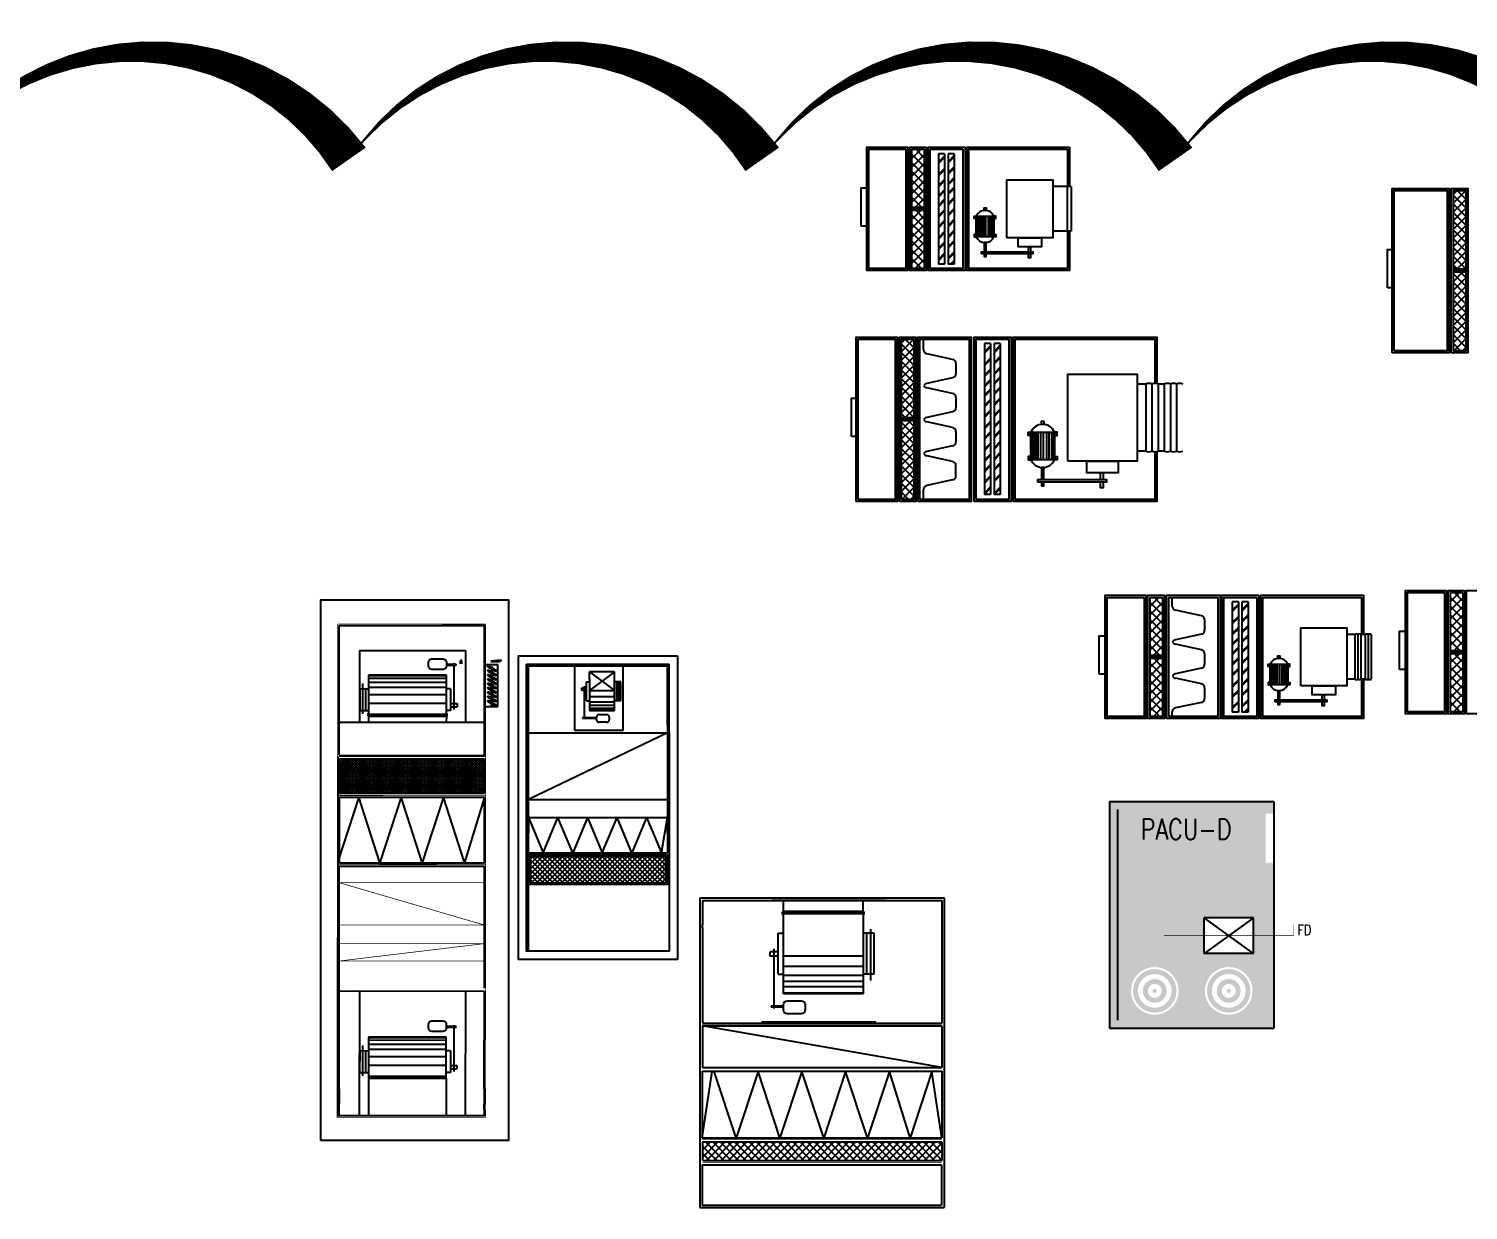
# Model space of a CAD drawing. Header units: millimetres. Extents: x -21221 to 1625077, y -149981 to 356550.
# Drawn here: x 909386 to 926901, y 240343 to 254715 of the extents above; entities that cross this region are included whole.
import ezdxf

# ---------------------------------------------------------------- set-up
doc = ezdxf.new("R2010")
doc.units = ezdxf.units.MM
doc.header["$LTSCALE"] = 1000
doc.header["$MEASUREMENT"] = 0
for name, pattern in [('DASHDOT', [1, 0.5, -0.25, 0, -0.25]), ('HIDDEN', [0.375, 0.25, -0.125]), ('PHANTOM', [2.5, 1.25, -0.25, 0.25, -0.25, 0.25, -0.25])]:
    doc.linetypes.add(name, pattern=pattern)
doc.layers.get('0').update_dxf_attribs({"linetype": 'CONTINUOUS'})
for name, color, linetype in [('12- EQUIPMENT HVAC', 12, 'CONTINUOUS'), ('12-EQUIPMENT', 12, 'CONTINUOUS'), ('3- SUPPLY DUCT', 3, 'CONTINUOUS'), ('A-LEVEL', 253, 'PHANTOM'), ('axis', 65, 'DASHDOT'), ('DUCT', 3, 'CONTINUOUS'), ('HVAC-TEXT', 7, 'CONTINUOUS'), ('KEY-', 4, 'CONTINUOUS'), ('M-EQ', 7, 'CONTINUOUS'), ('M-EXHS-DUCT', 3, 'CONTINUOUS'), ('M-HVAC-EQTAG', 40, 'CONTINUOUS')]:
    doc.layers.add(name, color=color, linetype=linetype)
doc.styles.add('ROMANS', font='romans.shx', dxfattribs={"width": 0.85})

# ---------------------------------------------------------------- blocks, each defined once
blk = doc.blocks.new('G')
at = {"linetype": 'Continuous'}
h = blk.add_hatch(dxfattribs=at)
h.set_pattern_fill('ANSI37', color=256, scale=180.084631, angle=0.0256, style=0)
h.set_pattern_definition([(45.0255905, (544834.771, 396129.065), (-15.92449066, 15.910272), []), (135.0255905, (544834.771, 396129.065), (-15.910272, -15.92449066), [])])
h.paths.add_polyline_path([(2351, -224), (1933, -224), (1933, -1991), (2352, -1991)])
at = {"color": 12}
for p, q in [((1890, -222), (311, -223)), ((311, -223), (312, -1992)), ((1487, -205), (1489, -1991)), ((1890, -222), (1891, -1991)), ((1905, -207), (6294, -204)), ((2351, -224), (1933, -224)), ((1933, -224), (1933, -1991)), ((2351, -224), (2352, -1991)), ((2398, -462), (3195, -204)), ((3198, -226), (2398, -227)), ((2398, -227), (2399, -1993)), ((3198, -226), (3199, -1993)), ((4757, -223), (3238, -224)), ((3238, -224), (3239, -1991)), ((5947, -222), (4757, -223)), ((4757, -223), (4758, -1990)), ((5947, -222), (6129, -222)), ((6276, -222), (6129, -222)), ((6277, -1992), (6276, -225)), ((614, -469), (1488, -469)), ((614, -469), (615, -1759)), ((1017, -506), (1385, -506)), ((1080, -473), (1080, -580)), ((1080, -473), (1346, -473)), ((1346, -473), (1346, -580)), ((3195, -719), (2398, -462)), ((4757, -469), (6276, -468)), ((4757, -469), (4758, -1759)), ((5421, -506), (5789, -506)), ((5483, -473), (5750, -472)), ((5483, -473), (5484, -580)), ((5750, -472), (5750, -580)), ((916, -1528), (916, -580)), ((916, -580), (1413, -580)), ((923, -1528), (922, -580)), ((954, -1528), (954, -580)), ((1006, -1528), (1006, -580)), ((1065, -1528), (1065, -580)), ((1080, -544), (1346, -544)), ((1156, -1528), (1155, -580)), ((1260, -1528), (1260, -580)), ((1390, -563), (1390, -1544)), ((1398, -563), (1398, -1544)), ((1413, -580), (1488, -580)), ((1413, -580), (1413, -1528)), ((5320, -1527), (5320, -580)), ((5320, -580), (5817, -580)), ((5327, -1527), (5326, -580)), ((5358, -1527), (5357, -580)), ((5410, -1527), (5410, -580)), ((5469, -1527), (5469, -580)), ((5484, -543), (5750, -543)), ((5560, -1527), (5559, -580)), ((5664, -1527), (5664, -580)), ((5793, -580), (5794, -1527)), ((5802, -580), (5802, -1527)), ((5817, -580), (6276, -579)), ((5817, -580), (5817, -1527)), ((2399, -976), (3195, -719)), ((3195, -1233), (2399, -976)), ((718, -1351), (718, -1487)), ((806, -1311), (757, -1311)), ((847, -1487), (847, -1351)), ((2399, -1491), (3195, -1233)), ((5121, -1351), (5121, -1487)), ((5210, -1310), (5161, -1310)), ((5251, -1486), (5251, -1351)), ((758, -1528), (806, -1528)), ((782, -1528), (782, -1649)), ((792, -1528), (792, -1649)), ((1413, -1528), (916, -1528)), ((1080, -1580), (1080, -1528)), ((1347, -1580), (1347, -1528)), ((1413, -1528), (1488, -1527)), ((3195, -1748), (2399, -1491)), ((5161, -1527), (5210, -1527)), ((5186, -1527), (5186, -1649)), ((5196, -1527), (5196, -1649)), ((5817, -1527), (5320, -1527)), ((5484, -1579), (5484, -1527)), ((5750, -1579), (5750, -1527)), ((5817, -1527), (6277, -1527)), ((735, -1715), (735, -1701)), ((777, -1701), (735, -1701)), ((777, -1715), (735, -1715)), ((741, -1694), (748, -1694)), ((1333, -1623), (769, -1623)), ((792, -1649), (782, -1649)), ((1080, -1580), (1347, -1580)), ((1258, -1580), (1258, -1658)), ((1258, -1658), (1302, -1658)), ((1301, -1580), (1301, -1658)), ((2399, -1991), (3195, -1748)), ((5737, -1623), (5173, -1623)), ((5196, -1649), (5186, -1649)), ((5484, -1579), (5750, -1579)), ((5662, -1579), (5662, -1657)), ((5662, -1657), (5706, -1657)), ((5705, -1579), (5705, -1657)), ((615, -1759), (1489, -1759)), ((4758, -1759), (6277, -1758)), ((1891, -1991), (312, -1992)), ((742, -2070), (730, -2192)), ((748, -2070), (748, -2174)), ((784, -2013), (784, -2152)), ((801, -2042), (855, -2133)), ((814, -2034), (868, -2125)), ((816, -2091), (816, -2076)), ((822, -2076), (816, -2076)), ((830, -2091), (816, -2091)), ((874, -2076), (839, -2076)), ((883, -2091), (847, -2091)), ((854, -2042), (908, -2133)), ((867, -2034), (921, -2125)), ((927, -2076), (892, -2076)), ((935, -2090), (900, -2091)), ((906, -2042), (960, -2133)), ((919, -2034), (973, -2125)), ((980, -2076), (944, -2076)), ((988, -2090), (953, -2090)), ((959, -2042), (1013, -2133)), ((972, -2034), (1026, -2125)), ((1032, -2076), (997, -2076)), ((1041, -2090), (1005, -2090)), ((1012, -2042), (1066, -2133)), ((1025, -2034), (1079, -2125)), ((1085, -2076), (1050, -2076)), ((1093, -2090), (1058, -2090)), ((1065, -2042), (1119, -2133)), ((1077, -2034), (1131, -2125)), ((1138, -2076), (1102, -2076)), ((1146, -2090), (1111, -2090)), ((1117, -2042), (1171, -2133)), ((1130, -2034), (1184, -2125)), ((1191, -2076), (1155, -2076)), ((1199, -2090), (1164, -2090)), ((1170, -2042), (1224, -2133)), ((1183, -2034), (1237, -2125)), ((1243, -2076), (1208, -2076)), ((1252, -2090), (1216, -2090)), ((1223, -2042), (1277, -2133)), ((1236, -2034), (1290, -2125)), ((1287, -2076), (1261, -2076)), ((1287, -2090), (1269, -2090)), ((1287, -2090), (1287, -2076)), ((1298, -2013), (1298, -2152)), ((2352, -1991), (1933, -1991)), ((3199, -1993), (2399, -1993)), ((4724, -1990), (3239, -1991)), ((5948, -1989), (4758, -1990)), ((5948, -1989), (6130, -1989)), ((6277, -1992), (6130, -1989)), ((730, -2192), (731, -2192)), ((784, -2152), (1298, -2152))]:
    blk.add_line(p, q, dxfattribs=at)
at = {"color": 2}
blk.add_lwpolyline([(6574, 0), (0, 0), (0, -2285), (6574, -2285)], close=True, dxfattribs=at)
at = {"color": 12}
for points, const_width in [([(1905, -205), (294, -206)], 8.5), ([(295, -2007), (294, -206)], 8.5), ([(1905, -205), (1905, -2008)], 8.5), ([(1905, -2006), (6295, -2006), (6294, -205), (1905, -205)], 8.5), ([(2380, -2008), (2379, -207)], 8.5), ([(3219, -2008), (3218, -207)], 8.5), ([(3440, -224), (3955, -1990)], 8.5), ([(4393, -223), (4181, -1990)], 8.5), ([(295, -2007), (1905, -2006)], 8.5), ([(777, -2159), (777, -2006)], 3.51), ([(1305, -2159), (1305, -2006)], 3.51), ([(1305, -2159), (777, -2159)], 3.51)]:
    blk.add_lwpolyline(points, dxfattribs=dict(at, const_width=const_width))
at = {"color": 12, "const_width": 8.5}
for points in [[(3955, -223), (3440, -224), (3441, -1990), (3955, -1990)], [(4393, -223), (4180, -223), (4181, -1990), (4394, -1990)]]:
    blk.add_lwpolyline(points, close=True, dxfattribs=at)
at = {"color": 12}
for centre in [(834, -2083), (887, -2083), (940, -2083), (993, -2083), (1045, -2083), (1098, -2083), (1151, -2083), (1203, -2083), (1256, -2083)]:
    blk.add_circle(centre, 7.47, dxfattribs=at)
for centre, radius, start, end in [((758, -1351), 40, 90.2031, 181.0382), ((806, -1351), 40.7, 0.0256, 90.0256), ((5161, -1350), 40, 90.2031, 181.0382), ((5210, -1351), 40.7, 0.0256, 90.0256), ((758, -1488), 40, 179.0131, 269.849), ((806, -1487), 40.7, 270.0256, 0.0256), ((5161, -1487), 40, 179.0131, 269.849), ((5210, -1487), 40.7, 270.0256, 0.0256), ((807, -2038), 7.47, 30.6769, 210.6769), ((860, -2038), 7.47, 30.6769, 210.6769), ((913, -2038), 7.47, 30.6769, 210.6769), ((966, -2038), 7.47, 30.6769, 210.6769), ((1018, -2038), 7.47, 30.6769, 210.6769), ((1071, -2038), 7.47, 30.6769, 210.6769), ((1124, -2038), 7.47, 30.6769, 210.6769), ((1176, -2038), 7.47, 30.6769, 210.6769), ((1229, -2038), 7.47, 30.6769, 210.6769), ((731, -2174), 17.4, 270.0256, 0.0256), ((861, -2129), 7.47, 210.6769, 30.6769), ((914, -2129), 7.47, 210.6769, 30.6769), ((967, -2129), 7.47, 210.6769, 30.6769), ((1020, -2129), 7.47, 210.6769, 30.6769), ((1072, -2129), 7.47, 210.6769, 30.6769), ((1125, -2129), 7.47, 210.6769, 30.6769), ((1178, -2129), 7.47, 210.6769, 30.6769), ((1230, -2129), 7.47, 210.6769, 30.6769), ((1283, -2129), 7.47, 210.6769, 30.6769)]:
    blk.add_arc(centre, radius, start, end, dxfattribs=at)
blk = doc.blocks.new('A$C42AA1247')
at = {"layer": '12-EQUIPMENT', "linetype": 'Continuous'}
h = blk.add_hatch(dxfattribs=at)
h.set_pattern_fill('ANSI37', color=256, scale=500, angle=90, style=0)
h.set_pattern_definition([(135, (-881.034, -3202.173), (-44.1942, -44.1942), []), (225, (-881.034, -3202.173), (44.1942, -44.1942), [])])
h.paths.add_polyline_path([(1456, -796), (1456, -572), (-1452, -572), (-1452, -796)])
for p, q in [((-1487, -3766), (-1487, 0)), ((1487, -3735), (1487, 0)), ((-1487, -3754), (-1487, -517)), ((1487, -3766), (1487, -517)), ((-1487, -3766), (1487, -3766)), ((-1456, -3735), (1456, -3735))]:
    blk.add_line(p, q, dxfattribs=at)
at = {"layer": '12-EQUIPMENT'}
for p, q in [((-1487, 0), (1487, 0)), ((-1460, -517), (-1460, -26)), ((-1459, -26), (1452, -26)), ((1453, -517), (1453, -26)), ((-1460, -517), (1452, -517)), ((-1456, -796), (-1456, -572)), ((-1452, -572), (1456, -572)), ((1456, -796), (1456, -572)), ((-1459, -845), (1459, -845)), ((-1459, -1659), (-1459, -845)), ((-1459, -845), (-1337, -1655)), ((-1456, -796), (1456, -796)), ((-1045, -845), (-1311, -1655)), ((-778, -1655), (-1045, -845)), ((-512, -845), (-778, -1655)), ((-246, -1655), (-512, -845)), ((21, -845), (-246, -1655)), ((287, -1655), (21, -845)), ((554, -845), (287, -1655)), ((820, -1655), (554, -845)), ((1071, -845), (820, -1655)), ((1337, -1655), (1071, -845)), ((1459, -845), (1337, -1655)), ((1459, -1659), (1459, -845)), ((1456, -1700), (-1456, -2207)), ((-1456, -2208), (-1456, -1700)), ((-1455, -1658), (1459, -1659)), ((-1455, -1700), (1456, -1700)), ((1456, -2208), (1456, -1700)), ((-1456, -2208), (1456, -2208)), ((-1456, -2245), (1456, -2243)), ((-1456, -3402), (-1456, -2245)), ((-738, -2257), (654, -2257)), ((1456, -3735), (1456, -2243)), ((-619, -2446), (-619, -2434)), ((-470, -2434), (-619, -2434)), ((-470, -2446), (-619, -2446)), ((-587, -3147), (-587, -2418)), ((-470, -2404), (-470, -2464)), ((-254, -2354), (-420, -2354)), ((-205, -2464), (-205, -2404)), ((502, -2598), (-470, -2598)), ((-470, -2598), (-470, -3605)), ((502, -2606), (-470, -2606)), ((-420, -2514), (-254, -2514)), ((502, -3605), (502, -2598)), ((502, -2684), (-470, -2684)), ((502, -2748), (-470, -2748)), ((592, -2761), (592, -3384)), ((-534, -2838), (-534, -3337)), ((-534, -2838), (-470, -2838)), ((502, -2820), (-470, -2820)), ((502, -2931), (-470, -2931)), ((633, -2838), (502, -2838)), ((546, -2838), (546, -3337)), ((633, -2838), (633, -3337)), ((-630, -3055), (-630, -3110)), ((-534, -3055), (-630, -3055)), ((-534, -3109), (-630, -3109)), ((502, -3058), (-470, -3058)), ((-1456, -3402), (-1456, -3437)), ((-1456, -3735), (-1456, -3437)), ((-534, -3337), (-470, -3337)), ((633, -3337), (502, -3337)), ((-492, -3577), (522, -3577)), ((-492, -3587), (522, -3587)), ((-470, -3605), (-470, -3735)), ((-470, -3605), (502, -3605)), ((502, -3605), (502, -3735)), ((-1047, -3735), (1071, -3735)), ((785, -3735), (-606, -3735))]:
    blk.add_line(p, q, dxfattribs=at)
at = {"layer": '12-EQUIPMENT', "const_width": 8.79}
for points in [[(-1452, -543), (1456, -543)], [(1456, -825), (-1463, -825)], [(1456, -2226), (-1456, -2227)]]:
    blk.add_lwpolyline(points, dxfattribs=at)
at = {"layer": '12-EQUIPMENT'}
for centre, start, end in [((-420, -2404), 90, 180), ((-254, -2404), 0, 90), ((-420, -2464), 180, 270), ((-254, -2464), 270, 0)]:
    blk.add_arc(centre, 49.9, start, end, dxfattribs=at)
blk = doc.blocks.new('AHU .5')
h = blk.add_hatch()
h.set_pattern_fill('ANSI37', color=9, scale=400, style=0)
h.set_pattern_definition([(225, (1739.87, 2489.865), (-30.37914, 30.37914), []), (135, (1739.87, 2489.865), (30.37914, 30.37914), [])])
h.paths.add_polyline_path([(-825, -958), (825, -958), (825, -637), (-825, -637)])
at = {"color": 12}
for p, q in [((-868, 1701), (867, 1701)), ((-868, 979), (-868, 1701)), ((-846, 979), (-846, 1679)), ((-846, 1679), (846, 1679)), ((-283, 1679), (308, 1679)), ((-283, 895), (-283, 1679)), ((-101, 1516), (-101, 1605)), ((202, 1605), (-101, 1605)), ((202, 1605), (-101, 1381)), ((-101, 1605), (202, 1381)), ((202, 1516), (202, 1605)), ((308, 895), (308, 1679)), ((846, 968), (846, 1679)), ((867, 866), (867, 1701)), ((-194, 1379), (-194, 1411)), ((-138, 1410), (-194, 1410)), ((-169, 1432), (-169, 1047)), ((-138, 1252), (-138, 1487)), ((-138, 1487), (-101, 1487)), ((-101, 1516), (-101, 1136)), ((202, 1136), (202, 1516)), ((279, 1487), (202, 1487)), ((228, 1252), (228, 1487)), ((255, 1252), (255, 1487)), ((279, 1252), (279, 1487)), ((-138, 1379), (-194, 1379)), ((-138, 1252), (-101, 1252)), ((-101, 1381), (202, 1381)), ((-101, 1306), (202, 1306)), ((-101, 1242), (202, 1242)), ((279, 1252), (202, 1252)), ((-101, 1200), (202, 1200)), ((-101, 1163), (202, 1163)), ((-101, 1140), (202, 1140)), ((-101, 1136), (202, 1136)), ((-17, 1022), (-17, 1057)), ((12, 1086), (109, 1086)), ((138, 1057), (138, 1022)), ((308, 895), (-283, 895)), ((-188, 1047), (-188, 1040)), ((-17, 1047), (-188, 1047)), ((-17, 1040), (-188, 1040)), ((109, 993), (12, 993)), ((-846, 866), (846, 866)), ((-846, 866), (846, 866)), ((846, 866), (-846, 53)), ((-846, 53), (846, 53)), ((-846, -167), (846, -167)), ((-846, -167), (-666, -594)), ((-666, -594), (-487, -167)), ((-307, -594), (-487, -167)), ((-127, -167), (-307, -594)), ((-127, -167), (53, -594)), ((53, -594), (233, -167)), ((412, -594), (233, -167)), ((592, -167), (412, -594)), ((592, -167), (772, -594)), ((772, -594), (846, -167)), ((-846, -594), (846, -594)), ((-846, -615), (846, -615)), ((-846, -615), (846, -615)), ((-825, -637), (825, -637)), ((-825, -958), (-825, -637)), ((825, -958), (825, -637)), ((-825, -958), (825, -958))]:
    blk.add_line(p, q, dxfattribs=at)
at = {"color": 2}
blk.add_lwpolyline([(968, 1801), (968, -1893), (-968, -1893), (-968, 1801)], close=True, dxfattribs=at)
at = {"color": 12}
for points in [[(-846, 866), (-846, 1679), (846, 1679), (846, 866)], [(867, 866), (867, 866), (867, -1793), (-868, -1793), (-868, 1468)], [(846, 1094), (846, 843)], [(-846, -1793), (-846, 866)], [(846, 866), (846, -325)], [(-846, -325), (-846, 488)], [(-846, -145), (-846, -346)], [(-846, -594), (-846, -167)], [(846, -346), (846, -145)], [(846, -167), (846, -594)], [(846, -615), (846, -980), (-846, -980), (-846, -615)]]:
    blk.add_lwpolyline(points, dxfattribs=at)
for centre, major_axis, start_param, end_param in [((12, 1057), (-20.5, 20.5), -0.785398, 0.785398), ((109, 1057), (20.5, 20.5), 5.497787, 7.068583), ((12, 1022), (-20.5, 20.5), 0.785398, 2.356194), ((109, 1022), (20.5, 20.5), 3.926991, 5.497787)]:
    blk.add_ellipse(centre, major_axis=major_axis, ratio=1, start_param=start_param, end_param=end_param, dxfattribs=at)
blk = doc.blocks.new('*X740')
at = {"color": 0}
for p, q in [((328122, 89686), (328169, 89732)), ((328122, 89580), (328272, 89730)), ((328272, 89628), (328168, 89732)), ((328272, 89522), (328122, 89672)), ((328122, 89474), (328272, 89624)), ((328272, 89416), (328122, 89566)), ((328122, 89368), (328272, 89518)), ((328272, 89310), (328122, 89460)), ((328122, 89262), (328272, 89412)), ((328272, 89204), (328122, 89354)), ((328122, 89155), (328272, 89305)), ((328272, 89098), (328122, 89248)), ((328122, 89049), (328272, 89199)), ((328272, 88992), (328122, 89142)), ((328122, 88943), (328272, 89093)), ((328272, 88885), (328122, 89035)), ((328122, 88837), (328272, 88987)), ((328272, 88779), (328122, 88929)), ((328168, 88778), (328122, 88823)), ((328169, 88778), (328272, 88881)), ((328122, 88731), (328128, 88737)), ((328122, 88625), (328234, 88737)), ((328272, 88567), (328122, 88717)), ((328122, 88519), (328272, 88669)), ((328272, 88673), (328209, 88737)), ((328272, 88461), (328122, 88611)), ((328122, 88413), (328272, 88563)), ((328272, 88355), (328122, 88505)), ((328122, 88307), (328272, 88457)), ((328272, 88249), (328122, 88399)), ((328122, 88201), (328272, 88351)), ((328272, 88143), (328122, 88293)), ((328122, 88095), (328272, 88245)), ((328272, 88037), (328122, 88187)), ((328122, 87989), (328272, 88139)), ((328272, 87931), (328122, 88081)), ((328122, 87883), (328272, 88033)), ((328272, 87825), (328122, 87975)), ((328128, 87782), (328272, 87927)), ((328209, 87782), (328122, 87869)), ((328234, 87782), (328272, 87821))]:
    blk.add_line(p, q, dxfattribs=at)
blk = doc.blocks.new('*X739')
at = {"color": 0}
for p, q in [((330368, 87901), (330481, 88014)), ((330368, 88008), (330375, 88014)), ((330518, 87806), (330368, 87956)), ((330368, 87795), (330518, 87945)), ((330518, 87912), (330417, 88014)), ((330518, 87700), (330368, 87850)), ((330368, 87689), (330518, 87839)), ((330518, 87594), (330368, 87744)), ((330368, 87583), (330518, 87733)), ((330518, 87488), (330368, 87638)), ((330368, 87477), (330518, 87627)), ((330518, 87382), (330368, 87532)), ((330368, 87371), (330518, 87521)), ((330485, 87309), (330368, 87426)), ((330413, 87309), (330518, 87415)), ((330379, 87309), (330368, 87320)), ((330368, 87265), (330372, 87268)), ((330368, 87159), (330478, 87268)), ((330518, 87170), (330420, 87268)), ((330518, 87064), (330368, 87214)), ((330368, 87053), (330518, 87203)), ((330518, 86957), (330368, 87107)), ((330368, 86947), (330518, 87097)), ((330518, 86851), (330368, 87001)), ((330368, 86841), (330518, 86991)), ((330518, 86745), (330368, 86895)), ((330368, 86735), (330518, 86885)), ((330518, 86639), (330368, 86789)), ((330368, 86629), (330518, 86779)), ((330488, 86564), (330368, 86683)), ((330382, 86564), (330368, 86577)), ((330410, 86564), (330518, 86673)), ((330516, 86564), (330518, 86567))]:
    blk.add_line(p, q, dxfattribs=at)

msp = doc.modelspace()

# ---------------------------------------------------------------- hatches: boundary and pattern name
at = {"layer": 'A-LEVEL', "linetype": 'ByBlock'}
h = msp.add_hatch(dxfattribs=at)
h.set_pattern_fill('AR-CONC', color=8, scale=20, style=0)
h.set_pattern_definition([(50, (979648.13, 223989.84), (143.45204, -12.55043), [15, -165]), (355, (979648.13, 223989.84), (-27.75027, 150.43843), [12, -132]), (100.4514, (979660.08, 223988.8), (115.70188, 137.8879), [12.74804, -140.22842]), (46.1842, (979648.13, 224029.84), (213.4482, -33.1038), [22.5, -247.5]), (96.6356, (979665.92, 224027.09), (186.93254, 194.8236), [19.12206, -210.3426]), (351.1842, (979648.13, 224029.84), (186.9324, 194.8237), [18, -198]), (21, (979668.13, 224019.84), (119.3814, -80.52378), [15, -165]), (326, (979668.13, 224019.84), (48.66307, 145.03), [12, -132]), (71.4514, (979678.08, 224013.13), (168.04453, 64.5061), [12.74804, -140.22842]), (37.5, (979648.13, 223989.844), (2.43197, 66.57877), [0, -130.4, 0, -134, 0, -132.5]), (7.5, (979648.13, 223989.844), (52.61391, 78.88234), [0, -76.4, 0, -127.4, 0, -50.5]), (327.5, (979603.53, 223989.844), (106.764487, -4.510974), [0, -50, 0, -156, 0, -207]), (317.5, (979583.53, 223989.84), (116.63723, 20.021), [0, -65, 0, -103.6, 0, -147])])
h.paths.add_polyline_path([(922537.1, 245316.1), (922537.1, 242557.1), (924537.1, 242557.1), (924537.1, 244567.3), (924437.1, 244567.3), (924437.1, 242657.1), (922637.1, 242657.1), (922637.1, 245216.1), (924437.1, 245216.1), (924437.1, 245167.1), (924537.1, 245167.1), (924537.1, 245316.1)])
at = {"layer": 'KEY-'}
h = msp.add_hatch(color=40, dxfattribs=at)
h.set_gradient(color1=(242, 166, 13), one_color=1, tint=1)
h.paths.add_polyline_path([(922637.1, 243366.1), (924437.1, 243366.1), (924437.1, 245216.1), (922637.1, 245216.1)])
h.paths.add_polyline_path([(923687.1, 243900.1), (924287.1, 243900.1), (924287.1, 243466.1), (923687.1, 243466.1)], flags=16)
h.paths.add_polyline_path([(923537.1, 243366.1), (922637.1, 243366.1), (922637.1, 242657.1), (923537.1, 242657.1)])
h.paths.add_polyline_path([(923377.1, 243011.6, -1), (922797.1, 243011.6, -1)], flags=16)
h.paths.add_polyline_path([(923352.1, 243011.6, -1), (922822.1, 243011.6, -1)], flags=0)
h.paths.add_polyline_path([(923292.1, 243011.6, -1), (922882.1, 243011.6, -1)], flags=0)
h.paths.add_polyline_path([(923232.1, 243011.6, -1), (922942.1, 243011.6, -1)], flags=0)
h.paths.add_polyline_path([(923172.1, 243011.6, -1), (923002.1, 243011.6, -1)], flags=0)
h.paths.add_polyline_path([(923112.1, 243011.6, -1), (923062.1, 243011.6, -1)], flags=0)
h.paths.add_polyline_path([(923537.1, 242657.1), (924437.1, 242657.1), (924437.1, 243366.1), (923537.1, 243366.1)])
h.paths.add_polyline_path([(924277.1, 243011.6, -1), (923697.1, 243011.6, -1)], flags=16)
h.paths.add_polyline_path([(924252.1, 243011.6, -1), (923722.1, 243011.6, -1)], flags=0)
h.paths.add_polyline_path([(924192.1, 243011.6, -1), (923782.1, 243011.6, -1)], flags=0)
h.paths.add_polyline_path([(924132.1, 243011.6, -1), (923842.1, 243011.6, -1)], flags=0)
h.paths.add_polyline_path([(924072.1, 243011.6, -1), (923902.1, 243011.6, -1)], flags=0)
h.paths.add_polyline_path([(924012.1, 243011.6, -1), (923962.1, 243011.6, -1)], flags=0)
h.paths.add_polyline_path([(922890.5, 244790), (924177.4, 244790), (924177.4, 245165), (922890.5, 245165)], flags=24)

# ---------------------------------------------------------------- linework, layer by layer
at = {"layer": '3- SUPPLY DUCT'}
msp.add_lwpolyline([(908252.2, 253126.4, 0, 500, -0.5205671), (913281.5, 253126.4, 0, 500, -0.5205671), (918310.8, 253126.4, 0, 500, -0.5205671), (923340.1, 253126.4, 0, 500, -0.5205671), (928369.4, 253126.4, 0, 500, -0.5205671), (933398.7, 253126.4, 0, 500, -0.5205671), (938537.4, 253126.4, 0, 500, -0.5205671), (943566.7, 253126.4, 0, 500, -0.5205671), (943566.7, 248101.3, 0, 500, -0.5205671), (943566.7, 243076.2, 0, 500, -0.5205671), (943566.7, 238051.1, 0, 500, -0.5205671), (943566.7, 233026, 0, 500, -0.5205671), (943566.7, 227891.7, 0, 500, -0.5205671), (943566.7, 222866.6, 0, 500, -0.5205671), (943566.7, 217841.5, 0, 500, -0.5205671), (943566.7, 212707.2, 0, 500, -0.5205671), (938537.4, 212707.2, 0, 500, -0.5205671), (933398.7, 212707.2, 0, 500, -0.5205671), (928369.4, 212707.2, 0, 500, -0.5205671), (923340.1, 212707.2, 0, 500, -0.5205671), (918201.5, 212707.2, 0, 500, -0.5205671), (912734.8, 212707.2, 0, 500, -0.5205671), (908252.2, 211724, 0, 500, -0.5205671)], format="xyseb", dxfattribs=at)
at = {"layer": 'DUCT', "color": 1}
for p, q in [((920528.8, 253193.8), (920453.8, 253193.8)), ((920453.8, 253193.8), (920453.8, 251850.2)), ((920528.8, 253167.4), (920453.8, 253092.4)), ((920528.8, 253152.2), (920453.8, 253077.2)), ((920528.8, 253193.8), (920528.8, 251850.2)), ((920647.1, 253193.8), (920572.1, 253193.8)), ((920572.1, 253193.8), (920572.1, 251850.2)), ((920647.1, 253172.5), (920572.1, 253097.5)), ((920647.1, 253157.4), (920572.1, 253082.4)), ((920647.1, 253193.8), (920647.1, 251850.2)), ((920528.8, 253015.7), (920453.8, 252940.7)), ((920528.8, 253000.6), (920453.8, 252925.6)), ((920647.1, 253036.3), (920572.1, 252961.3)), ((920647.1, 253021.1), (920572.1, 252946.1)), ((920528.8, 252882.3), (920453.8, 252807.3)), ((920528.8, 252867.2), (920453.8, 252792.2)), ((920528.8, 252757.3), (920453.8, 252682.3)), ((920528.8, 252742.2), (920453.8, 252667.2)), ((920647.1, 252905.7), (920572.1, 252830.7)), ((920647.1, 252890.6), (920572.1, 252815.6)), ((920647.1, 252789), (920572.1, 252714)), ((920647.1, 252773.9), (920572.1, 252698.9)), ((922069.6, 252795.7), (921848.2, 252795.7)), ((922019.6, 252795.7), (922019.6, 252253.1)), ((922069.6, 252795.7), (922069.6, 252253.1)), ((920528.8, 252640.6), (920453.8, 252565.6)), ((920528.8, 252625.4), (920453.8, 252550.4)), ((920647.1, 252664), (920572.1, 252589)), ((920647.1, 252648.8), (920572.1, 252573.8)), ((920528.8, 252514.6), (920453.8, 252439.6)), ((920528.8, 252499.4), (920453.8, 252424.4)), ((920647.1, 252530.6), (920572.1, 252455.6)), ((920647.1, 252515.5), (920572.1, 252440.5)), ((920647.1, 252397.2), (920572.1, 252322.2)), ((920926.1, 252436.2), (920926.1, 252183.6)), ((920939.4, 252436.2), (920939.4, 252183.6)), ((920951.7, 252436.2), (920951.7, 252183.6)), ((920967.2, 252436.2), (920967.2, 252183.6)), ((920977.2, 252436.2), (920977.2, 252183.6)), ((921001.6, 252436.2), (921001.6, 252183.6)), ((921028.3, 252436.2), (921028.3, 252183.6)), ((921058.2, 252436.2), (921058.2, 252183.6)), ((921079.3, 252436.2), (921079.3, 252183.6)), ((921102.7, 252436.2), (921102.7, 252183.6)), ((921107.1, 252436.2), (921107.1, 252183.6)), ((921112.6, 252436.2), (921112.6, 252183.6)), ((921118.2, 252436.2), (921118.2, 252183.6)), ((921126, 252436.2), (921126, 252183.6)), ((920528.8, 252384.7), (920453.8, 252309.7)), ((920528.8, 252369.5), (920453.8, 252294.5)), ((920528.8, 252247.1), (920453.8, 252172.1)), ((920528.8, 252232), (920453.8, 252157)), ((920647.1, 252382.1), (920572.1, 252307.1)), ((920647.1, 252263.9), (920572.1, 252188.9)), ((920647.1, 252248.7), (920572.1, 252173.7)), ((922069.6, 252253.1), (921848.2, 252253.1)), ((920528.8, 252119.8), (920453.8, 252044.8)), ((920528.8, 252104.7), (920453.8, 252029.7)), ((920647.1, 252138.8), (920572.1, 252063.8)), ((920647.1, 252123.7), (920572.1, 252048.7)), ((920528.8, 251983.5), (920453.8, 251908.5)), ((920528.8, 251968.3), (920453.8, 251893.3)), ((920647.1, 252001.3), (920572.1, 251926.3)), ((920647.1, 251986.1), (920572.1, 251911.1)), ((920647.1, 251897.1), (920600.2, 251850.2)), ((920647.1, 251881.9), (920615.4, 251850.2)), ((920528.8, 251850.2), (920453.8, 251850.2)), ((920647.1, 251850.2), (920572.1, 251850.2)), ((920272.9, 250810.4), (920272.9, 250940.6)), ((921013.8, 250885.8), (921013.8, 249049.5)), ((921088.8, 250885.8), (921013.8, 250885.8)), ((921088.8, 250859.4), (921013.8, 250784.4)), ((921088.8, 250844.3), (921013.8, 250769.3)), ((921088.8, 250885.8), (921088.8, 249049.5)), ((921132.1, 250885.8), (921132.1, 249049.5)), ((921207.1, 250885.8), (921132.1, 250885.8)), ((921207.1, 250864.6), (921132.1, 250789.6)), ((921207.1, 250849.4), (921132.1, 250774.4)), ((921207.1, 250885.8), (921207.1, 249049.5)), ((920627.9, 250693.5), (920312.4, 250761.5)), ((920667.4, 250644.6), (920667.4, 250518.3)), ((921088.8, 250707.8), (921013.8, 250632.8)), ((921088.8, 250692.6), (921013.8, 250617.6)), ((921207.1, 250728.3), (921132.1, 250653.3)), ((921207.1, 250713.2), (921132.1, 250638.2)), ((920627.9, 250469.4), (920312.4, 250401.4)), ((921088.8, 250574.4), (921013.8, 250499.4)), ((921088.8, 250559.2), (921013.8, 250484.2)), ((921207.1, 250597.8), (921132.1, 250522.8)), ((921207.1, 250582.6), (921132.1, 250507.6)), ((921207.1, 250481.1), (921132.1, 250406.1)), ((921207.1, 250465.9), (921132.1, 250390.9)), ((920627.9, 250279.2), (920312.4, 250347.2)), ((921088.8, 250449.3), (921013.8, 250374.3)), ((921088.8, 250434.2), (921013.8, 250359.2)), ((921088.8, 250332.6), (921013.8, 250257.6)), ((921088.8, 250317.5), (921013.8, 250242.5)), ((921207.1, 250356), (921132.1, 250281)), ((921207.1, 250340.9), (921132.1, 250265.9)), ((922978.2, 250392.1), (922871.1, 250392.1)), ((922978.2, 250392.1), (922978.2, 249578.2)), ((923053.2, 250392.1), (923053.2, 249578.2)), ((923128.2, 250392.1), (923128.2, 249578.2)), ((923203.2, 250392.1), (923128.2, 250392.1)), ((923203.2, 250392.1), (923203.2, 249578.2)), ((920667.4, 250230.4), (920667.4, 250104)), ((921088.8, 250206.6), (921013.8, 250131.6)), ((921088.8, 250191.5), (921013.8, 250116.5)), ((921207.1, 250222.7), (921132.1, 250147.7)), ((921207.1, 250207.5), (921132.1, 250132.5)), ((920627.9, 250055.1), (920312.4, 249987.1)), ((921088.8, 250076.7), (921013.8, 250001.7)), ((921088.8, 250061.6), (921013.8, 249986.6)), ((921207.1, 250089.3), (921132.1, 250014.3)), ((921207.1, 250074.1), (921132.1, 249999.1)), ((921207.1, 249955.9), (921132.1, 249880.9)), ((921207.1, 249940.8), (921132.1, 249865.8)), ((920627.9, 249864.9), (920312.4, 249932.9)), ((920667.4, 249816.1), (920667.4, 249689.7)), ((921088.8, 249939.2), (921013.8, 249864.2)), ((921088.8, 249924), (921013.8, 249849)), ((921088.8, 249811.8), (921013.8, 249736.8)), ((921088.8, 249796.7), (921013.8, 249721.7)), ((921207.1, 249830.9), (921132.1, 249755.9)), ((921207.1, 249815.7), (921132.1, 249740.7)), ((921594.8, 249808.7), (921594.8, 249472)), ((921612.6, 249808.7), (921612.6, 249472)), ((921628.9, 249808.7), (921628.9, 249472)), ((921649.6, 249808.7), (921649.6, 249472)), ((921662.9, 249808.7), (921662.9, 249472)), ((921695.5, 249808.7), (921695.5, 249472)), ((921731, 249808.7), (921731, 249472)), ((921771, 249808.7), (921771, 249472)), ((921799.1, 249808.7), (921799.1, 249472)), ((921830.2, 249808.7), (921830.2, 249472)), ((921836.1, 249808.7), (921836.1, 249472)), ((921843.5, 249808.7), (921843.5, 249472)), ((921850.9, 249808.7), (921850.9, 249472)), ((921861.3, 249808.7), (921861.3, 249472)), ((920627.9, 249640.8), (920312.4, 249572.8)), ((921088.8, 249675.5), (921013.8, 249600.5)), ((921088.8, 249660.4), (921013.8, 249585.4)), ((921207.1, 249693.3), (921132.1, 249618.3)), ((921207.1, 249678.2), (921132.1, 249603.2)), ((920627.9, 249450.7), (920312.4, 249518.6)), ((921088.8, 249542.3), (921013.8, 249467.3)), ((921088.8, 249527.2), (921013.8, 249452.2)), ((921088.8, 249415), (921013.8, 249340)), ((921207.1, 249559.1), (921132.1, 249484.1)), ((921207.1, 249543.9), (921132.1, 249468.9)), ((921207.1, 249434), (921132.1, 249359)), ((921207.1, 249418.9), (921132.1, 249343.9)), ((922978.2, 249578.2), (922871.1, 249578.2)), ((923203.2, 249578.2), (923128.2, 249578.2)), ((920667.4, 249275.4), (920667.4, 249401.8)), ((921088.8, 249399.9), (921013.8, 249324.9)), ((921088.8, 249278.7), (921013.8, 249203.7)), ((921088.8, 249263.5), (921013.8, 249188.5)), ((921207.1, 249296.5), (921132.1, 249221.5)), ((921207.1, 249281.4), (921132.1, 249206.4)), ((920272.9, 248990.6), (920272.9, 249109.7)), ((920627.9, 249226.5), (920312.4, 249158.5)), ((921088.8, 249143), (921013.8, 249068)), ((921088.8, 249127.8), (921013.8, 249052.8)), ((921207.1, 249137.8), (921132.1, 249062.8)), ((921207.1, 249122.6), (921134, 249049.5)), ((921088.8, 249049.5), (921013.8, 249049.5)), ((921207.1, 249049.5), (921132.1, 249049.5)), ((923299.7, 247691.1), (923299.7, 247798.7)), ((924030, 247743.9), (924030, 246400.3)), ((924105, 247743.9), (924030, 247743.9)), ((924105, 247717.5), (924030, 247642.5)), ((924105, 247702.4), (924030, 247627.4)), ((924105, 247743.9), (924105, 246400.3)), ((924148.4, 247743.9), (924148.4, 246400.3)), ((924223.4, 247743.9), (924148.4, 247743.9)), ((924223.4, 247722.6), (924148.4, 247647.6)), ((924223.4, 247707.5), (924148.4, 247632.5)), ((924223.4, 247743.9), (924223.4, 246400.3)), ((923654.7, 247574.3), (923339.2, 247642.2)), ((923694.2, 247525.4), (923694.2, 247399)), ((924105, 247565.8), (924030, 247490.8)), ((924105, 247550.7), (924030, 247475.7)), ((924223.4, 247586.4), (924148.4, 247511.4)), ((924223.4, 247571.3), (924148.4, 247496.3)), ((923654.7, 247350.1), (923339.2, 247282.1)), ((924105, 247432.5), (924030, 247357.5)), ((924105, 247417.3), (924030, 247342.3)), ((924223.4, 247455.9), (924148.4, 247380.9)), ((924223.4, 247440.7), (924148.4, 247365.7)), ((924223.4, 247339.1), (924148.4, 247264.1)), ((924223.4, 247324), (924148.4, 247249)), ((925520.9, 247345.8), (925424.4, 247345.8)), ((925520.9, 247345.8), (925520.9, 246803.2)), ((925558.4, 247345.8), (925558.4, 246803.2)), ((925595.9, 247345.8), (925595.9, 246803.2)), ((925645.9, 247345.8), (925595.9, 247345.8)), ((925645.9, 247345.8), (925645.9, 246803.2)), ((923654.7, 247160), (923339.2, 247227.9)), ((924105, 247307.4), (924030, 247232.4)), ((924105, 247292.3), (924030, 247217.3)), ((924105, 247190.7), (924030, 247115.7)), ((924105, 247175.6), (924030, 247100.6)), ((924223.4, 247214.1), (924148.4, 247139.1)), ((924223.4, 247199), (924148.4, 247124)), ((923694.2, 247111.1), (923694.2, 246984.7)), ((924105, 247064.7), (924030, 246989.7)), ((924105, 247049.6), (924030, 246974.6)), ((924223.4, 247080.7), (924148.4, 247005.7)), ((924223.4, 247065.6), (924148.4, 246990.6)), ((924502.3, 246986.3), (924502.3, 246733.7)), ((924515.7, 246986.3), (924515.7, 246733.7)), ((924527.9, 246986.3), (924527.9, 246733.7)), ((924543.4, 246986.3), (924543.4, 246733.7)), ((924553.4, 246986.3), (924553.4, 246733.7)), ((924577.8, 246986.3), (924577.8, 246733.7)), ((924604.5, 246986.3), (924604.5, 246733.7)), ((924634.5, 246986.3), (924634.5, 246733.7)), ((924655.6, 246986.3), (924655.6, 246733.7)), ((924678.9, 246986.3), (924678.9, 246733.7)), ((924683.3, 246986.3), (924683.3, 246733.7)), ((924688.9, 246986.3), (924688.9, 246733.7)), ((924694.4, 246986.3), (924694.4, 246733.7)), ((924702.2, 246986.3), (924702.2, 246733.7)), ((923654.7, 246935.8), (923339.2, 246867.9)), ((923654.7, 246745.7), (923339.2, 246813.7)), ((924105, 246934.8), (924030, 246859.8)), ((924105, 246919.6), (924030, 246844.6)), ((924105, 246797.2), (924030, 246722.2)), ((924223.4, 246947.4), (924148.4, 246872.4)), ((924223.4, 246932.2), (924148.4, 246857.2)), ((924223.4, 246814), (924148.4, 246739)), ((924223.4, 246798.8), (924148.4, 246723.8)), ((925520.9, 246803.2), (925424.4, 246803.2)), ((925645.9, 246803.2), (925595.9, 246803.2)), ((923694.2, 246696.8), (923694.2, 246570.4)), ((924105, 246782.1), (924030, 246707.1)), ((924105, 246669.9), (924030, 246594.9)), ((924105, 246654.8), (924030, 246579.8)), ((924223.4, 246688.9), (924148.4, 246613.9)), ((924223.4, 246673.8), (924148.4, 246598.8)), ((923654.7, 246521.5), (923339.2, 246453.6)), ((924105, 246533.6), (924030, 246458.6)), ((924105, 246518.4), (924030, 246443.4)), ((924223.4, 246551.4), (924148.4, 246476.4)), ((924223.4, 246536.3), (924148.4, 246461.3)), ((924223.4, 246447.2), (924176.5, 246400.3)), ((923299.7, 246352.4), (923299.7, 246404.7)), ((924105, 246400.3), (924030, 246400.3)), ((924223.4, 246400.3), (924148.4, 246400.3)), ((924223.4, 246432.1), (924191.6, 246400.3))]:
    msp.add_line(p, q, dxfattribs=at)
at = {"layer": 'DUCT', "color": 2}
for p, q in [((923278.2, 250392.1), (923278.2, 249578.2)), ((923353.2, 250392.1), (923353.2, 249578.2)), ((925683.4, 247345.8), (925683.4, 246803.2)), ((925720.9, 247345.8), (925720.9, 246803.2))]:
    msp.add_line(p, q, dxfattribs=at)
for points in [[(920082.5, 253273.6), (920082.5, 251773.6), (919582.5, 251773.6), (919582.5, 253273.6)], [(920305.3, 253273.6), (920305.3, 251773.6), (920105.3, 251773.6), (920105.3, 253273.6)], [(920778, 253273.6), (920778, 251773.6), (920328, 251773.6), (920328, 253273.6)], [(920057.5, 253248.6), (920057.5, 251798.6), (919607.5, 251798.6), (919607.5, 253248.6)], [(920280.3, 253248.6), (920280.3, 251798.6), (920130.3, 251798.6), (920130.3, 253248.6)], [(920753, 253248.6), (920753, 251798.6), (920353, 251798.6), (920353, 253248.6)], [(919512.9, 252313.4), (919512.9, 252778.5), (919583.7, 252778.5), (919583.7, 252313.4)], [(925977.1, 250773.4), (925977.1, 252773.4), (926670.3, 252773.4), (926670.3, 250773.4)], [(926002.1, 250798.4), (926002.1, 252748.4), (926645.3, 252748.4), (926645.3, 250798.4)], [(926695.7, 250773.4), (926695.7, 252773.4), (926895.7, 252773.4), (926895.7, 250773.4)], [(926720.7, 250798.4), (926720.7, 252748.4), (926870.7, 252748.4), (926870.7, 250798.4)], [(925920.6, 251563.2), (925920.6, 252028.3), (925978.3, 252028.3), (925978.3, 251563.2)], [(919454.3, 248965.6), (919454.3, 250965.6), (919954.3, 250965.6), (919954.3, 248965.6)], [(919479.3, 248990.6), (919479.3, 250940.6), (919929.3, 250940.6), (919929.3, 248990.6)], [(919979.7, 248965.6), (919979.7, 250965.6), (920179.7, 250965.6), (920179.7, 248965.6)], [(920004.7, 248990.6), (920004.7, 250940.6), (920154.7, 250940.6), (920154.7, 248990.6)], [(920204.6, 248965.6), (920204.6, 250965.6), (920854.6, 250965.6), (920854.6, 248965.6)], [(920229.6, 248990.6), (920229.6, 250940.6), (920829.6, 250940.6), (920829.6, 248990.6)], [(920888, 248965.6), (920888, 250965.6), (921338, 250965.6), (921338, 248965.6)], [(920913, 248990.6), (920913, 250940.6), (921313, 250940.6), (921313, 248990.6)], [(919397.9, 249755.4), (919397.9, 250220.5), (919455.6, 250220.5), (919455.6, 249755.4)], [(926636.1, 247881.6), (926636.1, 246381.6), (926136.1, 246381.6), (926136.1, 247881.6)], [(926611.1, 247856.6), (926611.1, 246406.6), (926161.1, 246406.6), (926161.1, 247856.6)], [(926858.8, 247881.6), (926858.8, 246381.6), (926658.8, 246381.6), (926658.8, 247881.6)], [(926833.8, 247856.6), (926833.8, 246406.6), (926683.8, 246406.6), (926683.8, 247856.6)], [(927331.6, 247881.6), (927331.6, 246381.6), (926881.6, 246381.6), (926881.6, 247881.6)], [(922981.7, 247823.7), (922981.7, 246323.7), (922481.7, 246323.7), (922481.7, 247823.7)], [(922956.7, 247798.7), (922956.7, 246348.7), (922506.7, 246348.7), (922506.7, 247798.7)], [(923204.4, 247823.7), (923204.4, 246323.7), (923004.4, 246323.7), (923004.4, 247823.7)], [(923179.4, 247798.7), (923179.4, 246348.7), (923029.4, 246348.7), (923029.4, 247798.7)], [(923231.4, 246323.7), (923231.4, 247823.7), (923881.4, 247823.7), (923881.4, 246323.7)], [(923256.4, 246348.7), (923256.4, 247798.7), (923856.4, 247798.7), (923856.4, 246348.7)], [(924354.2, 247823.7), (924354.2, 246323.7), (923904.2, 246323.7), (923904.2, 247823.7)], [(924329.2, 247798.7), (924329.2, 246348.7), (923929.2, 246348.7), (923929.2, 247798.7)], [(922412, 246863.5), (922412, 247328.6), (922482.9, 247328.6), (922482.9, 246863.5)], [(926066.4, 246921.4), (926066.4, 247386.5), (926137.3, 247386.5), (926137.3, 246921.4)]]:
    msp.add_lwpolyline(points, close=True, dxfattribs=at)
for points in [[(922050.8, 252253.1), (922050.8, 251773.6), (920800.8, 251773.6), (920800.8, 253273.6), (922050.8, 253273.6)], [(922050.8, 253273.6), (922050.8, 252795.7)], [(922025.8, 252253.1), (922025.8, 251798.6), (920825.8, 251798.6), (920825.8, 253248.6), (922025.8, 253248.6)], [(922025.8, 253248.6), (922025.8, 252795.7)], [(921363, 248965.6), (921363, 250965.6), (923113, 250965.6), (923113, 250398.6)], [(921388, 248990.6), (921388, 250940.6), (923088, 250940.6), (923088, 250401.9)], [(923113, 249571.7), (923113, 248965.6), (921363, 248965.6)], [(923088, 249568.4), (923088, 248990.6), (921388, 248990.6)], [(925627, 246803.2), (925627, 246323.7), (924377, 246323.7), (924377, 247823.7), (925627, 247823.7)], [(925602, 246803.2), (925602, 246348.7), (924402, 246348.7), (924402, 247798.7), (925602, 247798.7)], [(925602, 247798.7), (925602, 247345.8)], [(925627, 247823.7), (925627, 247345.8)]]:
    msp.add_lwpolyline(points, dxfattribs=at)
at = {"layer": 'DUCT', "color": 1}
for points in [[(921286.7, 252171.4), (921286.7, 252877.3), (921848.2, 252877.3), (921848.2, 252171.4)], [(920913.8, 252405.7), (920890.2, 252405.7), (920890.2, 252436.2), (920913.8, 252436.2)], [(920913.8, 252436.2), (921130.6, 252436.2), (921130.6, 252183.6), (920913.8, 252183.6)], [(921034.1, 252506.5), (921010.4, 252506.5), (921010.4, 252536.9), (921034.1, 252536.9)], [(921130.6, 252405.7), (921154.3, 252405.7), (921154.3, 252436.2), (921130.6, 252436.2)], [(920913.8, 252214.1), (920890.2, 252214.1), (920890.2, 252183.6), (920913.8, 252183.6)], [(921130.6, 252214.1), (921154.3, 252214.1), (921154.3, 252183.6), (921130.6, 252183.6)], [(921424.5, 252171.4), (921710.4, 252171.4), (921710.4, 252063.5), (921424.5, 252063.5)], [(920976.8, 251979), (920976.8, 252002.7), (921605.2, 252002.7), (921605.2, 251979)], [(922028.9, 249455.7), (922028.9, 250514.6), (922871.1, 250514.6), (922871.1, 249455.7)], [(921738.8, 249902.5), (921707.2, 249902.5), (921707.2, 249943.1), (921738.8, 249943.1)], [(921578.5, 249768.1), (921546.9, 249768.1), (921546.9, 249808.7), (921578.5, 249808.7)], [(921578.5, 249808.7), (921867.5, 249808.7), (921867.5, 249472), (921578.5, 249472)], [(921867.5, 249768.1), (921899, 249768.1), (921899, 249808.7), (921867.5, 249808.7)], [(921578.5, 249512.6), (921546.9, 249512.6), (921546.9, 249472), (921578.5, 249472)], [(921867.5, 249512.6), (921899, 249512.6), (921899, 249472), (921867.5, 249472)], [(922259.4, 249455.7), (922640.6, 249455.7), (922640.6, 249311.8), (922259.4, 249311.8)], [(921662.4, 249199.2), (921662.4, 249230.8), (922500.3, 249230.8), (922500.3, 249199.2)], [(924863, 246721.5), (924863, 247427.4), (925424.4, 247427.4), (925424.4, 246721.5)], [(924490.1, 246955.8), (924466.4, 246955.8), (924466.4, 246986.3), (924490.1, 246986.3)], [(924490.1, 246986.3), (924706.8, 246986.3), (924706.8, 246733.7), (924490.1, 246733.7)], [(924610.3, 247056.6), (924586.6, 247056.6), (924586.6, 247087.1), (924610.3, 247087.1)], [(924706.8, 246955.8), (924730.5, 246955.8), (924730.5, 246986.3), (924706.8, 246986.3)], [(924490.1, 246764.2), (924466.4, 246764.2), (924466.4, 246733.7), (924490.1, 246733.7)], [(924706.8, 246764.2), (924730.5, 246764.2), (924730.5, 246733.7), (924706.8, 246733.7)], [(925000.7, 246721.5), (925286.7, 246721.5), (925286.7, 246613.6), (925000.7, 246613.6)], [(924553, 246529.1), (924553, 246552.8), (925181.4, 246552.8), (925181.4, 246529.1)]]:
    msp.add_lwpolyline(points, close=True, dxfattribs=at)
at = {"layer": 'DUCT', "const_width": 20}
for points in [[(920280.3, 252544), (920130.3, 252544)], [(920280.3, 252523.6), (920130.3, 252523.6)], [(920280.3, 252503.1), (920130.3, 252503.1)], [(926870.7, 251793.8), (926720.7, 251793.8)], [(926870.7, 251773.4), (926720.7, 251773.4)], [(926870.7, 251753), (926720.7, 251753)], [(920154.7, 249986.1), (920004.7, 249986.1)], [(920154.7, 249965.6), (920004.7, 249965.6)], [(920154.7, 249945.2), (920004.7, 249945.2)], [(926833.8, 247152.1), (926683.8, 247152.1)], [(926833.8, 247131.6), (926683.8, 247131.6)], [(923179.4, 247094.2), (923029.4, 247094.2)], [(923179.4, 247073.7), (923029.4, 247073.7)], [(923179.4, 247053.3), (923029.4, 247053.3)], [(926833.8, 247111.2), (926683.8, 247111.2)]]:
    msp.add_lwpolyline(points, dxfattribs=at)
at = {"layer": 'DUCT'}
for points, const_width in [([(920903.2, 252418.2, 1), (920903.2, 252422.8, 1)], 4.69), ([(921141.3, 252418.2, -1), (921141.3, 252422.8, -1)], 4.69), ([(920903.2, 252201.6, -1), (920903.2, 252196.9, -1)], 4.69), ([(921141.3, 252201.6, 1), (921141.3, 252196.9, 1)], 4.69), ([(921564.2, 249784.7, 1), (921564.2, 249791, 1)], 6.25), ([(921881.7, 249784.7, -1), (921881.7, 249791, -1)], 6.25), ([(921564.2, 249496, -1), (921564.2, 249489.7, -1)], 6.25), ([(921881.7, 249496, 1), (921881.7, 249489.7, 1)], 6.25), ([(924479.4, 246968.3, 1), (924479.4, 246973, 1)], 4.69), ([(924717.5, 246968.3, -1), (924717.5, 246973, -1)], 4.69), ([(924479.4, 246751.7, -1), (924479.4, 246747, -1)], 4.69), ([(924717.5, 246751.7, 1), (924717.5, 246747, 1)], 4.69)]:
    msp.add_lwpolyline(points, format="xyb", close=True, dxfattribs=dict(at, const_width=const_width))
at = {"layer": 'DUCT', "color": 1}
for points in [[(921034.1, 252113.3), (921010.4, 252113.3), (921010.4, 252002.8)], [(921034.1, 252002.8), (921034.1, 252113.3)], [(921549.4, 252002.7), (921549.4, 252063.5)], [(921549.4, 252063.5), (921573.1, 252063.5), (921573.1, 252002.7)], [(921010.4, 251979.1), (921010.4, 251946), (921034.1, 251946), (921034.1, 251979.1)], [(921573.1, 251979), (921573.1, 251928.8), (921549.4, 251928.8), (921549.4, 251979)], [(921738.8, 249378.2), (921707.2, 249378.2), (921707.2, 249230.9)], [(921738.8, 249230.9), (921738.8, 249378.2)], [(922425.9, 249311.8), (922457.5, 249311.8), (922457.5, 249230.8)], [(922425.9, 249230.8), (922425.9, 249311.8)], [(921707.2, 249199.4), (921707.2, 249155.1), (921738.8, 249155.1), (921738.8, 249199.4)], [(922457.5, 249199.2), (922457.5, 249132.3), (922425.9, 249132.3), (922425.9, 249199.2)], [(924610.3, 246663.4), (924586.6, 246663.4), (924586.6, 246552.9)], [(924610.3, 246552.9), (924610.3, 246663.4)], [(925125.6, 246613.6), (925149.3, 246613.6), (925149.3, 246552.8)], [(925125.6, 246552.8), (925125.6, 246613.6)], [(924586.6, 246529.3), (924586.6, 246496.1), (924610.3, 246496.1), (924610.3, 246529.3)], [(925149.3, 246529.1), (925149.3, 246479), (925125.6, 246479), (925125.6, 246529.1)]]:
    msp.add_lwpolyline(points, dxfattribs=at)
for centre, radius, start, end in [((921022.2, 252387.8), 118.7, 24.04827, 155.95173), ((921022.2, 252232), 118.7, 204.04827, 335.95173), ((920322.9, 250810.4), 50, 180, 257.84297), ((920617.4, 250644.6), 50, 0, 77.84297), ((920617.4, 250518.3), 50, 282.15703, 0), ((920322.9, 250352.5), 50, 102.15703, 154.17558), ((920322.9, 250396.1), 50, 205.82442, 257.84297), ((920322.9, 250396.1), 50, 205.82442, 257.84297), ((923015.7, 250325.4), 76.5, 60.64088, 119.35912), ((923090.7, 250325.4), 76.5, 60.64088, 119.35912), ((920617.4, 250230.4), 50, 0, 77.84297), ((920322.9, 249938.2), 50, 102.15703, 154.17558), ((920322.9, 249981.8), 50, 205.82442, 257.84297), ((920617.4, 250104), 50, 282.15703, 0), ((920617.4, 249816.1), 50, 0, 77.84297), ((921723, 249744.3), 158.2, 24.04827, 155.95173), ((920617.4, 249689.7), 50, 282.15703, 0), ((920322.9, 249524), 50, 102.15703, 154.17558), ((920322.9, 249567.5), 50, 205.82442, 257.84297), ((920617.4, 249401.8), 50, 0, 77.84297), ((921723, 249536.5), 158.2, 204.04827, 335.95173), ((923015.7, 249644.9), 76.5, 240.64088, 299.35912), ((923090.7, 249644.9), 76.5, 240.64088, 299.35912), ((920617.4, 249275.4), 50, 282.15703, 0), ((920322.9, 249109.7), 50, 102.15703, 180), ((923349.7, 247691.1), 50, 180, 257.84297), ((923644.2, 247525.4), 50, 0, 77.84297), ((923644.2, 247399), 50, 282.15703, 0), ((925539.6, 247312.5), 38.2, 60.64088, 119.35912), ((925577.1, 247312.5), 38.2, 60.64088, 119.35912), ((923349.7, 247233.3), 50, 102.15703, 154.17558), ((923349.7, 247276.8), 50, 205.82442, 257.84297), ((923349.7, 247276.8), 50, 205.82442, 257.84297), ((923644.2, 247111.1), 50, 0, 77.84297), ((923644.2, 246984.7), 50, 282.15703, 0), ((924598.4, 246937.9), 118.7, 24.04827, 155.95173), ((923349.7, 246819), 50, 102.15703, 154.17558), ((923349.7, 246862.5), 50, 205.82442, 257.84297), ((925539.6, 246836.5), 38.2, 240.64088, 299.35912), ((925577.1, 246836.5), 38.2, 240.64088, 299.35912), ((923644.2, 246696.8), 50, 0, 77.84297), ((924598.4, 246782.1), 118.7, 204.04827, 335.95173), ((923349.7, 246404.7), 50, 102.15703, 180), ((923644.2, 246570.4), 50, 282.15703, 0)]:
    msp.add_arc(centre, radius, start, end, dxfattribs=at)
at = {"layer": 'DUCT', "color": 2}
for centre, radius, start, end in [((923240.7, 250325.4), 76.5, 60.64088, 119.35912), ((923315.7, 250325.4), 76.5, 60.64088, 119.35912), ((923390.7, 250325.4), 76.5, 60.64088, 119.35912), ((923240.7, 249644.9), 76.5, 240.64088, 299.35912), ((923315.7, 249644.9), 76.5, 240.64088, 299.35912), ((923390.7, 249644.9), 76.5, 240.64088, 299.35912), ((925664.6, 247312.5), 38.2, 60.64088, 119.35912), ((925702.1, 247312.5), 38.2, 60.64088, 119.35912), ((925664.6, 246836.5), 38.2, 240.64088, 299.35912), ((925702.1, 246836.5), 38.2, 240.64088, 299.35912)]:
    msp.add_arc(centre, radius, start, end, dxfattribs=at)
at = {"layer": 'M-EQ', "color": 6}
for p, q in [((922537.1, 245316.1, 0), (922537.1, 242557.1, 0)), ((922537.1, 245316.1, 0), (924537.1, 245316.1, 0)), ((924537.1, 245316.1, 0), (924537.1, 242557.1, 0)), ((922537.1, 242557.1, 0), (924537.1, 242557.1, 0))]:
    msp.add_line(p, q, dxfattribs=at)
at = {"layer": 'M-EQ'}
msp.add_line((922637.1, 242657.1, 0), (922637.1, 245216.1, 0), dxfattribs=at)
at = {"layer": 'M-EQ', "color": 3, "linetype": 'HIDDEN', "ltscale": 18}
for p, q in [((924287.1, 243900.1, 0), (923687.1, 243466.1, 0)), ((924287.1, 243466.1, 0), (923687.1, 243900.1, 0)), ((923687.1, 243466.1, 0), (923687.1, 243900.1, 0)), ((924287.1, 243900.1, 0), (923687.1, 243900.1, 0)), ((924287.1, 243466.1, 0), (924287.1, 243900.1, 0)), ((924287.1, 243466.1, 0), (923687.1, 243466.1, 0))]:
    msp.add_line(p, q, dxfattribs=at)
at = {"layer": 'M-EXHS-DUCT', "color": 6, "const_width": 5, "elevation": 0}
msp.add_lwpolyline([(923197.5, 243683.1), (924776.6, 243683.1), (924776.6, 243817.8)], dxfattribs=at)

# ---------------------------------------------------------------- block references
at = {"linetype": 'Continuous', "xscale": -1, "rotation": 90}
msp.add_blockref('G', (912939.4, 247767.3), dxfattribs=at)
at = {"layer": '12- EQUIPMENT HVAC'}
msp.add_blockref('AHU .5', (916311.5, 245285.8), dxfattribs=at)
at = {"layer": 'axis', "linetype": 'Continuous', "xscale": -1, "rotation": 180}
msp.add_blockref('A$C42AA1247', (919038.2, 240377.5), dxfattribs=at)
at = {"layer": 'DUCT', "color": 1}
for name, p in [('*X739', (589761.9, 165234.8)), ('*X740', (598598.5, 163016.1)), ('*X740', (591882.5, 161208.3)), ('*X739', (596315.4, 159842.9)), ('*X739', (592661, 159785))]:
    msp.add_blockref(name, p, dxfattribs=at)

# ---------------------------------------------------------------- texts
at = {"layer": 'HVAC-TEXT', "style": 'ROMANS', "width": 0.8}
msp.add_text('FD', height=125, rotation=0, dxfattribs=at).set_placement((924822.7, 243690.2, 0))
at = {"layer": 'M-HVAC-EQTAG', "style": 'ROMANS', "width": 0.8}
msp.add_text('PACU-D', height=250, dxfattribs=at).set_placement((922914.9, 244852.5, 0))

doc.saveas('drawing.dxf')
